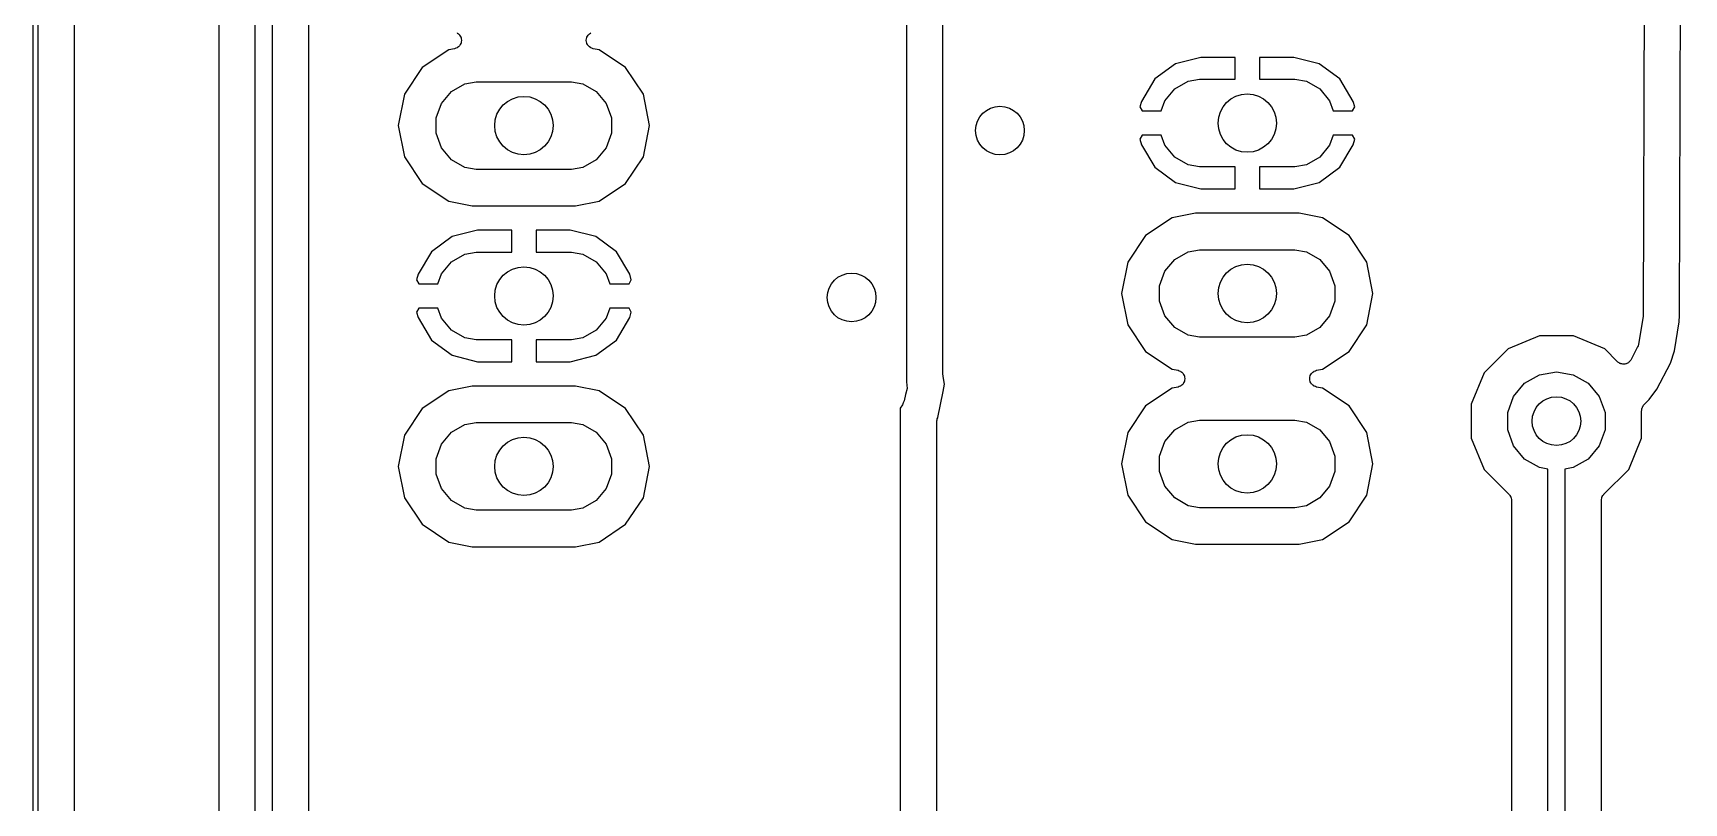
# Model space of a CAD drawing. Extents: x 81 to 161, y -172 to -32.
# Drawn here: x 81.48 to 115.4, y -109.82 to -94.01 of the extents above; entities that cross this region are included whole.
import ezdxf

# ---------------------------------------------------------------- set-up
doc = ezdxf.new("R2010")
doc.units = 0
doc.header["$MEASUREMENT"] = 0
doc.layers.add('BLACK', color=7, linetype='CONTINUOUS')

msp = doc.modelspace()

# ---------------------------------------------------------------- linework, layer by layer
at = {"layer": 'BLACK', "linetype": 'CONTINUOUS'}
for p, q in [((81.484, -170.813), (81.484, -33.2762)), ((81.584, -33.2947), (81.584, -170.794)), ((82.334, -170.411), (82.334, -33.6779)), ((114.678, -60.9125), (114.557, -99.7989)), ((99.425, -68.3704), (99.425, -101.175)), ((100.175, -101.029), (100.175, -68.6551)), ((86.048, -138.666), (86.048, -70.4529)), ((85.298, -70.8274), (85.298, -138.566)), ((86.398, -70.6779), (86.398, -138.602)), ((115.307, -99.8081), (115.396, -71.2465)), ((87.148, -138.218), (87.148, -71.5655)), ((90.1944, -94.0069), (90.1974, -94.0093)), ((90.1974, -94.0093), (90.201, -94.0107)), ((90.201, -94.0107), (90.221, -94.0282)), ((90.221, -94.0282), (90.2418, -94.0449)), ((90.2418, -94.0449), (90.2438, -94.0482)), ((90.2438, -94.2724), (90.2418, -94.2757)), ((90.2438, -94.0482), (90.2467, -94.0507)), ((90.2467, -94.2698), (90.2438, -94.2724)), ((90.2467, -94.0507), (90.2595, -94.0741)), ((90.2595, -94.2465), (90.2467, -94.2698)), ((90.2595, -94.0741), (90.2733, -94.0969)), ((90.2733, -94.2237), (90.2595, -94.2465)), ((90.2733, -94.0969), (90.2741, -94.1006)), ((90.2741, -94.2199), (90.2733, -94.2237)), ((90.2741, -94.1006), (90.2759, -94.104)), ((90.2759, -94.2165), (90.2741, -94.2199)), ((90.2759, -94.104), (90.28, -94.1303)), ((90.28, -94.1902), (90.2759, -94.2165)), ((90.28, -94.1303), (90.2852, -94.1565)), ((90.2852, -94.1641), (90.28, -94.1902)), ((90.2852, -94.1565), (90.2846, -94.1603)), ((90.2846, -94.1603), (90.2852, -94.1641)), ((92.8488, -94.1565), (92.854, -94.1303)), ((92.8494, -94.1603), (92.8488, -94.1565)), ((92.8488, -94.1641), (92.8494, -94.1603)), ((92.854, -94.1902), (92.8488, -94.1641)), ((92.854, -94.1303), (92.8581, -94.104)), ((92.8581, -94.2165), (92.854, -94.1902)), ((92.8581, -94.104), (92.8599, -94.1006)), ((92.8599, -94.2199), (92.8581, -94.2165)), ((92.8599, -94.1006), (92.8607, -94.0969)), ((92.8607, -94.2237), (92.8599, -94.2199)), ((92.8607, -94.0969), (92.8745, -94.0741)), ((92.8745, -94.2465), (92.8607, -94.2237)), ((92.8745, -94.0741), (92.8873, -94.0507)), ((92.8873, -94.2698), (92.8745, -94.2465)), ((92.8873, -94.0507), (92.8902, -94.0482)), ((92.8902, -94.2724), (92.8873, -94.2698)), ((92.8902, -94.0482), (92.8922, -94.0449)), ((92.8922, -94.2757), (92.8902, -94.2724)), ((92.8922, -94.0449), (92.913, -94.0282)), ((92.913, -94.0282), (92.933, -94.0107)), ((92.933, -94.0107), (92.9366, -94.0093)), ((92.9366, -94.0093), (92.9396, -94.0069)), ((90.0232, -94.356), (89.4774, -94.7207)), ((90.1443, -94.3319), (90.0232, -94.356)), ((90.1692, -94.3223), (90.1443, -94.3319)), ((90.1944, -94.3137), (90.1692, -94.3223)), ((90.1974, -94.3113), (90.1944, -94.3137)), ((90.201, -94.3099), (90.1974, -94.3113)), ((90.221, -94.2923), (90.201, -94.3099)), ((90.2418, -94.2757), (90.221, -94.2923)), ((92.913, -94.2923), (92.8922, -94.2757)), ((92.933, -94.3099), (92.913, -94.2923)), ((92.9366, -94.3113), (92.933, -94.3099)), ((92.9396, -94.3137), (92.9366, -94.3113)), ((92.9648, -94.3223), (92.9396, -94.3137)), ((92.9897, -94.3319), (92.9648, -94.3223)), ((93.1108, -94.356), (92.9897, -94.3319)), ((93.6566, -94.7207), (93.1108, -94.356)), ((105.473, -94.509), (104.949, -94.6401)), ((106.176, -94.509), (105.473, -94.509)), ((106.176, -94.959), (106.176, -94.509)), ((106.676, -94.509), (106.676, -94.959)), ((107.379, -94.509), (106.676, -94.509)), ((107.903, -94.6401), (107.379, -94.509)), ((89.4774, -94.7207), (89.1127, -95.2665)), ((94.0213, -95.2665), (93.6566, -94.7207)), ((104.527, -94.9535), (104.251, -95.414)), ((104.949, -94.6401), (104.527, -94.9535)), ((108.325, -94.9535), (107.903, -94.6401)), ((108.601, -95.414), (108.325, -94.9535)), ((89.1127, -95.2665), (88.9847, -95.9103)), ((89.8756, -95.4533), (90.0796, -95.2102)), ((90.0796, -95.2102), (90.3544, -95.0515)), ((90.3544, -95.0515), (90.5883, -95.0103)), ((90.5883, -95.0103), (92.5457, -95.0103)), ((92.5457, -95.0103), (92.7796, -95.0515)), ((92.7796, -95.0515), (93.0544, -95.2102)), ((93.0544, -95.2102), (93.2584, -95.4533)), ((94.1493, -95.9103), (94.0213, -95.2665)), ((104.735, -95.4021), (104.939, -95.1589)), ((104.939, -95.1589), (105.213, -95.0002)), ((105.213, -95.0002), (105.447, -94.959)), ((105.447, -94.959), (106.176, -94.959)), ((106.676, -94.959), (107.405, -94.959)), ((107.405, -94.959), (107.639, -95.0002)), ((107.639, -95.0002), (107.913, -95.1589)), ((107.913, -95.1589), (108.117, -95.4021)), ((89.767, -95.7516), (89.8756, -95.4533)), ((93.2584, -95.4533), (93.367, -95.7516)), ((104.251, -95.414), (104.22, -95.5258)), ((104.22, -95.5258), (104.265, -95.609)), ((104.265, -95.609), (104.659, -95.609)), ((104.659, -95.609), (104.735, -95.4021)), ((108.117, -95.4021), (108.193, -95.609)), ((108.193, -95.609), (108.587, -95.609)), ((108.587, -95.609), (108.632, -95.5258)), ((108.632, -95.5258), (108.601, -95.414)), ((88.9847, -95.9103), (89.1127, -96.5541)), ((89.767, -96.069), (89.767, -95.7516)), ((93.367, -95.7516), (93.367, -96.069)), ((94.0213, -96.5541), (94.1493, -95.9103)), ((89.8756, -96.3672), (89.767, -96.069)), ((93.367, -96.069), (93.2584, -96.3672)), ((104.265, -96.109), (104.22, -96.1922)), ((104.22, -96.1922), (104.251, -96.304)), ((104.251, -96.304), (104.527, -96.7645)), ((104.659, -96.109), (104.265, -96.109)), ((104.735, -96.3159), (104.659, -96.109)), ((108.193, -96.109), (108.117, -96.3159)), ((108.587, -96.109), (108.193, -96.109)), ((108.325, -96.7645), (108.601, -96.304)), ((108.632, -96.1922), (108.587, -96.109)), ((108.601, -96.304), (108.632, -96.1922)), ((89.1127, -96.5541), (89.4774, -97.0999)), ((90.0796, -96.6104), (89.8756, -96.3672)), ((90.3544, -96.769), (90.0796, -96.6104)), ((93.0544, -96.6104), (92.7796, -96.769)), ((93.2584, -96.3672), (93.0544, -96.6104)), ((93.6566, -97.0999), (94.0213, -96.5541)), ((104.939, -96.5591), (104.735, -96.3159)), ((105.213, -96.7178), (104.939, -96.5591)), ((107.913, -96.5591), (107.639, -96.7178)), ((108.117, -96.3159), (107.913, -96.5591)), ((90.5883, -96.8103), (90.3544, -96.769)), ((92.5457, -96.8103), (90.5883, -96.8103)), ((92.7796, -96.769), (92.5457, -96.8103)), ((104.527, -96.7645), (104.949, -97.0779)), ((105.447, -96.759), (105.213, -96.7178)), ((106.176, -96.759), (105.447, -96.759)), ((106.176, -97.209), (106.176, -96.759)), ((107.405, -96.759), (106.676, -96.759)), ((106.676, -96.759), (106.676, -97.209)), ((107.639, -96.7178), (107.405, -96.759)), ((107.903, -97.0779), (108.325, -96.7645)), ((89.4774, -97.0999), (90.0232, -97.4645)), ((93.1108, -97.4645), (93.6566, -97.0999)), ((104.949, -97.0779), (105.473, -97.209)), ((105.473, -97.209), (106.176, -97.209)), ((106.676, -97.209), (107.379, -97.209)), ((107.379, -97.209), (107.903, -97.0779)), ((90.0232, -97.4645), (90.5045, -97.5603)), ((90.5045, -97.5603), (92.6295, -97.5603)), ((92.6295, -97.5603), (93.1108, -97.4645)), ((104.882, -97.8047), (104.336, -98.1694)), ((105.363, -97.709), (104.882, -97.8047)), ((107.489, -97.709), (105.363, -97.709)), ((107.97, -97.8047), (107.489, -97.709)), ((108.516, -98.1694), (107.97, -97.8047)), ((90.0904, -98.1914), (89.6678, -98.5048)), ((90.6136, -98.0603), (90.0904, -98.1914)), ((91.317, -98.0603), (90.6136, -98.0603)), ((91.317, -98.5103), (91.317, -98.0603)), ((91.817, -98.0603), (91.817, -98.5103)), ((92.5204, -98.0603), (91.817, -98.0603)), ((93.0436, -98.1914), (92.5204, -98.0603)), ((93.4662, -98.5048), (93.0436, -98.1914)), ((104.336, -98.1694), (103.972, -98.7152)), ((108.88, -98.7152), (108.516, -98.1694)), ((89.6678, -98.5048), (89.3919, -98.9653)), ((90.0796, -98.7102), (90.3544, -98.5515)), ((90.3544, -98.5515), (90.5883, -98.5103)), ((90.5883, -98.5103), (91.317, -98.5103)), ((91.817, -98.5103), (92.5457, -98.5103)), ((92.5457, -98.5103), (92.7796, -98.5515)), ((92.7796, -98.5515), (93.0544, -98.7102)), ((93.7421, -98.9653), (93.4662, -98.5048)), ((104.735, -98.9021), (104.939, -98.6589)), ((104.939, -98.6589), (105.213, -98.5002)), ((105.213, -98.5002), (105.447, -98.459)), ((105.447, -98.459), (107.405, -98.459)), ((107.405, -98.459), (107.639, -98.5002)), ((107.639, -98.5002), (107.913, -98.6589)), ((107.913, -98.6589), (108.117, -98.9021)), ((89.3919, -98.9653), (89.3614, -99.0771)), ((89.8002, -99.1603), (89.8756, -98.9533)), ((89.8756, -98.9533), (90.0796, -98.7102)), ((93.0544, -98.7102), (93.2584, -98.9533)), ((93.2584, -98.9533), (93.3338, -99.1603)), ((93.7726, -99.0771), (93.7421, -98.9653)), ((103.972, -98.7152), (103.844, -99.359)), ((104.626, -99.2003), (104.735, -98.9021)), ((108.117, -98.9021), (108.226, -99.2003)), ((109.008, -99.359), (108.88, -98.7152)), ((89.3614, -99.0771), (89.4055, -99.1603)), ((89.4055, -99.1603), (89.8002, -99.1603)), ((93.3338, -99.1603), (93.7285, -99.1603)), ((93.7285, -99.1603), (93.7726, -99.0771)), ((103.844, -99.359), (103.972, -100.003)), ((104.626, -99.5177), (104.626, -99.2003)), ((108.226, -99.2003), (108.226, -99.5177)), ((108.88, -100.003), (109.008, -99.359)), ((89.4055, -99.6603), (89.3614, -99.7435)), ((89.8002, -99.6603), (89.4055, -99.6603)), ((89.8756, -99.8672), (89.8002, -99.6603)), ((93.3338, -99.6603), (93.2584, -99.8672)), ((93.7285, -99.6603), (93.3338, -99.6603)), ((93.7726, -99.7435), (93.7285, -99.6603)), ((104.735, -99.8159), (104.626, -99.5177)), ((108.226, -99.5177), (108.117, -99.8159)), ((89.3614, -99.7435), (89.3919, -99.8553)), ((89.3919, -99.8553), (89.6678, -100.316)), ((90.0796, -100.11), (89.8756, -99.8672)), ((93.2584, -99.8672), (93.0544, -100.11)), ((93.4662, -100.316), (93.7421, -99.8553)), ((93.7421, -99.8553), (93.7726, -99.7435)), ((103.972, -100.003), (104.336, -100.549)), ((104.939, -100.059), (104.735, -99.8159)), ((108.117, -99.8159), (107.913, -100.059)), ((108.516, -100.549), (108.88, -100.003)), ((114.555, -99.8264), (114.461, -100.406)), ((114.557, -99.7989), (114.555, -99.8125)), ((114.555, -99.8125), (114.555, -99.8264)), ((115.199, -100.54), (115.296, -99.9398)), ((115.296, -99.9398), (115.307, -99.8081)), ((89.6678, -100.316), (90.0904, -100.629)), ((90.3544, -100.269), (90.0796, -100.11)), ((90.5883, -100.31), (90.3544, -100.269)), ((91.317, -100.31), (90.5883, -100.31)), ((91.317, -100.76), (91.317, -100.31)), ((92.5457, -100.31), (91.817, -100.31)), ((91.817, -100.31), (91.817, -100.76)), ((92.7796, -100.269), (92.5457, -100.31)), ((93.0544, -100.11), (92.7796, -100.269)), ((93.0436, -100.629), (93.4662, -100.316)), ((105.213, -100.218), (104.939, -100.059)), ((105.447, -100.259), (105.213, -100.218)), ((107.405, -100.259), (105.447, -100.259)), ((107.639, -100.218), (107.405, -100.259)), ((107.913, -100.059), (107.639, -100.218)), ((112.428, -100.231), (111.785, -100.497)), ((113.124, -100.231), (112.428, -100.231)), ((113.767, -100.497), (113.124, -100.231)), ((90.0904, -100.629), (90.6136, -100.76)), ((92.5204, -100.76), (93.0436, -100.629)), ((104.336, -100.549), (104.882, -100.913)), ((107.97, -100.913), (108.516, -100.549)), ((111.785, -100.497), (111.292, -100.99)), ((114.031, -100.761), (113.767, -100.497)), ((114.31, -100.717), (114.303, -100.727)), ((114.444, -100.458), (114.31, -100.717)), ((114.452, -100.432), (114.444, -100.458)), ((114.461, -100.406), (114.452, -100.432)), ((115.116, -100.79), (115.199, -100.54)), ((90.6136, -100.76), (91.317, -100.76)), ((91.817, -100.76), (92.5204, -100.76)), ((100.178, -101.046), (100.175, -101.029)), ((100.178, -101.064), (100.178, -101.046)), ((104.882, -100.913), (105.003, -100.937)), ((105.003, -100.937), (105.028, -100.947)), ((105.028, -100.947), (105.053, -100.956)), ((105.053, -100.956), (105.056, -100.958)), ((105.056, -100.958), (105.06, -100.959)), ((105.06, -100.959), (105.08, -100.977)), ((105.08, -100.977), (105.101, -100.994)), ((105.101, -100.994), (105.103, -100.997)), ((105.103, -100.997), (105.106, -100.999)), ((105.106, -100.999), (105.119, -101.023)), ((105.119, -101.023), (105.132, -101.046)), ((105.132, -101.046), (105.133, -101.049)), ((105.133, -101.049), (105.135, -101.053)), ((105.135, -101.053), (105.139, -101.079)), ((107.713, -101.079), (107.717, -101.053)), ((107.717, -101.053), (107.719, -101.049)), ((107.719, -101.049), (107.72, -101.046)), ((107.72, -101.046), (107.734, -101.023)), ((107.734, -101.023), (107.746, -100.999)), ((107.746, -100.999), (107.749, -100.997)), ((107.749, -100.997), (107.751, -100.994)), ((107.751, -100.994), (107.772, -100.977)), ((107.772, -100.977), (107.792, -100.959)), ((107.792, -100.959), (107.796, -100.958)), ((107.796, -100.958), (107.799, -100.956)), ((107.799, -100.956), (107.824, -100.947)), ((107.824, -100.947), (107.849, -100.937)), ((107.849, -100.937), (107.97, -100.913)), ((111.292, -100.99), (111.026, -101.633)), ((112.123, -101.203), (112.429, -101.027)), ((112.429, -101.027), (112.776, -100.966)), ((112.776, -100.966), (113.123, -101.027)), ((113.123, -101.027), (113.429, -101.203)), ((114.04, -100.767), (114.031, -100.761)), ((114.048, -100.776), (114.04, -100.767)), ((114.065, -100.785), (114.048, -100.776)), ((114.08, -100.796), (114.065, -100.785)), ((114.092, -100.799), (114.08, -100.796)), ((114.102, -100.804), (114.092, -100.799)), ((114.121, -100.806), (114.102, -100.804)), ((114.139, -100.811), (114.121, -100.806)), ((114.151, -100.81), (114.139, -100.811)), ((114.162, -100.812), (114.151, -100.81)), ((114.181, -100.808), (114.162, -100.812)), ((114.2, -100.806), (114.181, -100.808)), ((114.21, -100.801), (114.2, -100.806)), ((114.222, -100.798), (114.21, -100.801)), ((114.238, -100.788), (114.222, -100.798)), ((114.255, -100.78), (114.238, -100.788)), ((114.263, -100.772), (114.255, -100.78)), ((114.273, -100.766), (114.263, -100.772)), ((114.284, -100.751), (114.273, -100.766)), ((114.298, -100.737), (114.284, -100.751)), ((114.303, -100.727), (114.298, -100.737)), ((114.84, -101.324), (115.116, -100.79)), ((90.0232, -101.356), (89.4774, -101.721)), ((90.5045, -101.26), (90.0232, -101.356)), ((92.6295, -101.26), (90.5045, -101.26)), ((93.1108, -101.356), (92.6295, -101.26)), ((93.6566, -101.721), (93.1108, -101.356)), ((99.4366, -101.308), (99.4022, -101.436)), ((99.425, -101.175), (99.4366, -101.308)), ((100.072, -101.908), (100.178, -101.374)), ((100.209, -101.219), (100.178, -101.064)), ((100.178, -101.374), (100.209, -101.219)), ((100.178, -101.374), (100.178, -101.374)), ((104.882, -101.305), (104.336, -101.669)), ((105.003, -101.281), (104.882, -101.305)), ((105.028, -101.271), (105.003, -101.281)), ((105.053, -101.262), (105.028, -101.271)), ((105.056, -101.26), (105.053, -101.262)), ((105.06, -101.259), (105.056, -101.26)), ((105.08, -101.241), (105.06, -101.259)), ((105.101, -101.224), (105.08, -101.241)), ((105.103, -101.221), (105.101, -101.224)), ((105.106, -101.219), (105.103, -101.221)), ((105.119, -101.195), (105.106, -101.219)), ((105.132, -101.172), (105.119, -101.195)), ((105.133, -101.169), (105.132, -101.172)), ((105.135, -101.165), (105.133, -101.169)), ((105.139, -101.139), (105.135, -101.165)), ((105.139, -101.079), (105.144, -101.105)), ((105.144, -101.113), (105.139, -101.139)), ((105.144, -101.105), (105.144, -101.109)), ((105.144, -101.109), (105.144, -101.113)), ((107.708, -101.105), (107.713, -101.079)), ((107.708, -101.109), (107.708, -101.105)), ((107.708, -101.113), (107.708, -101.109)), ((107.713, -101.139), (107.708, -101.113)), ((107.717, -101.165), (107.713, -101.139)), ((107.719, -101.169), (107.717, -101.165)), ((107.72, -101.172), (107.719, -101.169)), ((107.734, -101.195), (107.72, -101.172)), ((107.746, -101.219), (107.734, -101.195)), ((107.749, -101.221), (107.746, -101.219)), ((107.751, -101.224), (107.749, -101.221)), ((107.772, -101.241), (107.751, -101.224)), ((107.792, -101.259), (107.772, -101.241)), ((107.796, -101.26), (107.792, -101.259)), ((107.799, -101.262), (107.796, -101.26)), ((107.824, -101.271), (107.799, -101.262)), ((107.849, -101.281), (107.824, -101.271)), ((107.97, -101.305), (107.849, -101.281)), ((108.516, -101.669), (107.97, -101.305)), ((111.897, -101.473), (112.123, -101.203)), ((113.429, -101.203), (113.655, -101.473)), ((114.684, -101.536), (114.84, -101.324)), ((89.4774, -101.721), (89.1127, -102.266)), ((94.0213, -102.266), (93.6566, -101.721)), ((99.3453, -101.648), (99.298, -101.716)), ((99.298, -101.716), (99.298, -134.288)), ((99.3568, -101.605), (99.3453, -101.648)), ((99.3792, -101.566), (99.3568, -101.605)), ((99.4022, -101.436), (99.3792, -101.566)), ((104.336, -101.669), (103.972, -102.215)), ((108.88, -102.215), (108.516, -101.669)), ((111.026, -101.633), (111.026, -102.329)), ((111.776, -101.805), (111.897, -101.473)), ((113.655, -101.473), (113.776, -101.805)), ((114.527, -101.749), (114.533, -101.728)), ((114.533, -101.728), (114.537, -101.706)), ((114.537, -101.706), (114.541, -101.698)), ((114.541, -101.698), (114.543, -101.69)), ((114.543, -101.69), (114.556, -101.672)), ((114.556, -101.672), (114.567, -101.653)), ((114.567, -101.653), (114.573, -101.648)), ((114.573, -101.648), (114.578, -101.641)), ((114.578, -101.641), (114.684, -101.536)), ((90.0796, -102.21), (90.3544, -102.052)), ((90.3544, -102.052), (90.5883, -102.01)), ((90.5883, -102.01), (92.5457, -102.01)), ((92.5457, -102.01), (92.7796, -102.052)), ((92.7796, -102.052), (93.0544, -102.21)), ((100.048, -101.993), (100.052, -101.972)), ((100.048, -134.46), (100.048, -101.993)), ((100.052, -101.972), (100.053, -101.951)), ((100.053, -101.951), (100.057, -101.943)), ((100.057, -101.943), (100.059, -101.933)), ((100.059, -101.933), (100.069, -101.915)), ((100.069, -101.915), (100.072, -101.908)), ((104.939, -102.159), (105.213, -102)), ((105.213, -102), (105.447, -101.959)), ((105.447, -101.959), (107.405, -101.959)), ((107.405, -101.959), (107.639, -102)), ((107.639, -102), (107.913, -102.159)), ((111.776, -102.157), (111.776, -101.805)), ((113.776, -101.805), (113.776, -102.157)), ((114.526, -101.766), (114.527, -101.757)), ((114.526, -102.329), (114.526, -101.766)), ((114.527, -101.757), (114.527, -101.749)), ((89.1127, -102.266), (88.9847, -102.91)), ((89.8756, -102.453), (90.0796, -102.21)), ((93.0544, -102.21), (93.2584, -102.453)), ((94.1493, -102.91), (94.0213, -102.266)), ((103.972, -102.215), (103.844, -102.859)), ((104.626, -102.7), (104.735, -102.402)), ((104.735, -102.402), (104.939, -102.159)), ((107.913, -102.159), (108.117, -102.402)), ((108.117, -102.402), (108.226, -102.7)), ((109.008, -102.859), (108.88, -102.215)), ((111.026, -102.329), (111.292, -102.972)), ((111.897, -102.489), (111.776, -102.157)), ((113.776, -102.157), (113.655, -102.489)), ((114.26, -102.972), (114.526, -102.329)), ((89.767, -102.752), (89.8756, -102.453)), ((89.767, -103.069), (89.767, -102.752)), ((93.2584, -102.453), (93.367, -102.752)), ((93.367, -102.752), (93.367, -103.069)), ((104.626, -103.018), (104.626, -102.7)), ((108.226, -102.7), (108.226, -103.018)), ((112.123, -102.759), (111.897, -102.489)), ((113.655, -102.489), (113.429, -102.759)), ((88.9847, -102.91), (89.1127, -103.554)), ((89.8756, -103.367), (89.767, -103.069)), ((93.367, -103.069), (93.2584, -103.367)), ((94.0213, -103.554), (94.1493, -102.91)), ((103.844, -102.859), (103.972, -103.503)), ((104.735, -103.316), (104.626, -103.018)), ((108.226, -103.018), (108.117, -103.316)), ((108.88, -103.503), (109.008, -102.859)), ((111.292, -102.972), (111.8, -103.48)), ((112.429, -102.935), (112.123, -102.759)), ((112.601, -102.966), (112.429, -102.935)), ((112.601, -132.452), (112.601, -102.966)), ((113.123, -102.935), (112.951, -102.966)), ((112.951, -102.966), (112.951, -132.517)), ((113.429, -102.759), (113.123, -102.935)), ((113.752, -103.48), (114.26, -102.972)), ((90.0796, -103.61), (89.8756, -103.367)), ((93.2584, -103.367), (93.0544, -103.61)), ((104.939, -103.559), (104.735, -103.316)), ((108.117, -103.316), (107.913, -103.559)), ((89.1127, -103.554), (89.4774, -104.1)), ((90.3544, -103.769), (90.0796, -103.61)), ((90.5883, -103.81), (90.3544, -103.769)), ((92.7796, -103.769), (92.5457, -103.81)), ((93.0544, -103.61), (92.7796, -103.769)), ((93.6566, -104.1), (94.0213, -103.554)), ((103.972, -103.503), (104.336, -104.049)), ((105.213, -103.718), (104.939, -103.559)), ((105.447, -103.759), (105.213, -103.718)), ((107.405, -103.759), (105.447, -103.759)), ((107.639, -103.718), (107.405, -103.759)), ((107.913, -103.559), (107.639, -103.718)), ((108.516, -104.049), (108.88, -103.503)), ((111.8, -103.48), (111.804, -103.486)), ((111.804, -103.486), (111.81, -103.491)), ((111.81, -103.491), (111.821, -103.511)), ((111.821, -103.511), (111.835, -103.529)), ((111.835, -103.529), (111.837, -103.537)), ((111.837, -103.537), (111.84, -103.544)), ((111.84, -103.544), (111.844, -103.566)), ((111.844, -103.566), (111.85, -103.588)), ((111.85, -103.588), (111.85, -103.596)), ((111.85, -103.596), (111.851, -103.603)), ((111.851, -103.603), (111.851, -132.069)), ((113.701, -103.603), (113.702, -103.596)), ((113.701, -132.416), (113.701, -103.603)), ((113.702, -103.588), (113.708, -103.566)), ((113.702, -103.596), (113.702, -103.588)), ((113.708, -103.566), (113.712, -103.544)), ((113.712, -103.544), (113.715, -103.537)), ((113.715, -103.537), (113.717, -103.529)), ((113.717, -103.529), (113.731, -103.511)), ((113.731, -103.511), (113.742, -103.491)), ((113.742, -103.491), (113.748, -103.486)), ((113.748, -103.486), (113.752, -103.48)), ((89.4774, -104.1), (90.0232, -104.465)), ((92.5457, -103.81), (90.5883, -103.81)), ((93.1108, -104.465), (93.6566, -104.1)), ((104.336, -104.049), (104.882, -104.413)), ((107.97, -104.413), (108.516, -104.049)), ((104.882, -104.413), (105.363, -104.509)), ((107.489, -104.509), (107.97, -104.413)), ((90.0232, -104.465), (90.5045, -104.56)), ((90.5045, -104.56), (92.6295, -104.56)), ((92.6295, -104.56), (93.1108, -104.465)), ((105.363, -104.509), (107.489, -104.509))]:
    msp.add_line(p, q, dxfattribs=at)
at = {"layer": 'BLACK'}
for centre, radius in [((106.426, -95.859), 0.6), ((106.426, -95.859), 0.6), ((91.567, -95.9103), 0.6), ((91.567, -95.9103), 0.6), ((101.346, -96.012), 0.5), ((91.567, -99.4103), 0.6), ((91.567, -99.4103), 0.6), ((98.298, -99.441), 0.5), ((106.426, -99.359), 0.6), ((106.426, -99.359), 0.6), ((112.776, -101.981), 0.5), ((91.567, -102.91), 0.6), ((91.567, -102.91), 0.6), ((106.426, -102.859), 0.6), ((106.426, -102.859), 0.6)]:
    msp.add_circle(centre, radius, dxfattribs=at)

doc.saveas('drawing.dxf')
